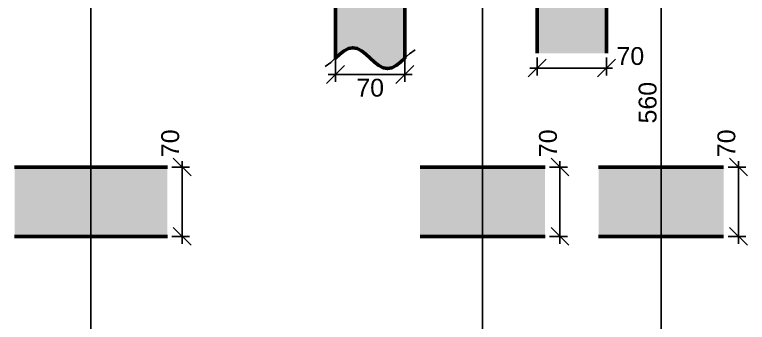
# Model space of a CAD drawing. Header units: millimetres. Extents: x -404 to 6018, y -5139 to 7890.
# Drawn here: x 353 to 1092, y 5328 to 5639 of the extents above; entities that cross this region are included whole.
import ezdxf

# ---------------------------------------------------------------- set-up
doc = ezdxf.new("R2010")
doc.units = ezdxf.units.MM
doc.linetypes.add('ZWCAD_ISO04W100', pattern=[30.5, 24, -3, 0.5, -3])
doc.layers.add('AXIS LINES', color=255, linetype='ZWCAD_ISO04W100', lineweight=13)
for name, color, linetype in [('FW_DIM', 7, 'Continuous'), ('FW_SLAB_SECTION', 8, 'Continuous'), ('FW_WALL_SECTION', 8, 'Continuous')]:
    doc.layers.add(name, color=color, linetype=linetype)
doc.styles.get("Standard").update_dxf_attribs({"font": 'arial.ttf'})
doc.dimstyles.new('FW_DIM', dxfattribs={"dimtxt": 18, "dimasz": 9, "dimexe": 7.5, "dimexo": 4.5, "dimgap": 4.5, "dimtad": 1, "dimdec": 0, "dimtxsty": 'Standard', "dimtsz": 9, "dimcen": 2.5, "dimdle": 7.5, "dimclrd": 256, "dimclre": 256, "dimclrt": 7, "dimazin": 3, "dimtfac": 1, "dimtmove": 2, "dimatfit": 3})

# ---------------------------------------------------------------- blocks, each defined once
blk = doc.blocks.new('_Oblique')
at = {"color": 0, "linetype": 'ByBlock', "lineweight": -2}
blk.add_line((-0.5, -0.5), (0.5, 0.5), dxfattribs=at)
blk = doc.blocks.new('*D3')
for p, q in [((676.57, 5680.61), (676.57, 5571.11)), ((746.57, 5680.61), (746.57, 5571.11)), ((669.07, 5578.61), (754.07, 5578.61))]:
    blk.add_line(p, q)
at = {"layer": 'Defpoints'}
for p in [(676.57, 5685.11), (746.57, 5685.11), (676.57, 5578.61)]:
    blk.add_point(p, dxfattribs=at)
at = {"layer": 'FW_DIM', "xscale": 18, "yscale": 18}
for p in [(676.57, 5578.61), (746.57, 5578.61)]:
    blk.add_blockref('_OBLIQUE', p, dxfattribs=at)
at = {"layer": 'FW_DIM', "color": 7, "insert": (711.57, 5565.11), "char_height": 18, "attachment_point": 5}
blk.add_mtext('70', dxfattribs=at)
blk = doc.blocks.new('*D21')
for p, q in [((880, 5595.61), (880, 5577.61)), ((950, 5595.61), (950, 5577.61)), ((956, 5585.11), (872.5, 5585.11))]:
    blk.add_line(p, q)
at = {"layer": 'Defpoints'}
for p in [(880, 5600.11), (950, 5600.11), (880, 5585.11)]:
    blk.add_point(p, dxfattribs=at)
at = {"layer": 'FW_DIM', "xscale": 18, "yscale": 18}
for p in [(880, 5585.11), (950, 5585.11)]:
    blk.add_blockref('_OBLIQUE', p, dxfattribs=at)
at = {"layer": 'FW_DIM', "color": 7, "insert": (974, 5597.11), "char_height": 18, "attachment_point": 5}
blk.add_mtext('70', dxfattribs=at)
blk = doc.blocks.new('*D31')
for p, q in [((522, 5491.11), (522, 5407.61)), ((511.5, 5485.11), (529.5, 5485.11)), ((511.5, 5415.11), (529.5, 5415.11))]:
    blk.add_line(p, q)
at = {"layer": 'Defpoints'}
for p in [(507, 5485.11), (507, 5415.11), (522, 5415.11)]:
    blk.add_point(p, dxfattribs=at)
at = {"layer": 'FW_DIM', "xscale": 18, "yscale": 18, "rotation": 90}
for p in [(522, 5485.11), (522, 5415.11)]:
    blk.add_blockref('_OBLIQUE', p, dxfattribs=at)
at = {"layer": 'FW_DIM', "color": 7, "insert": (510, 5509.11), "char_height": 18, "attachment_point": 5, "rotation": 90}
blk.add_mtext('70', dxfattribs=at)
blk = doc.blocks.new('*D33')
for p, q in [((903, 5491.11), (903, 5407.61)), ((892.5, 5485.11), (910.5, 5485.11)), ((892.5, 5415.11), (910.5, 5415.11))]:
    blk.add_line(p, q)
at = {"layer": 'Defpoints'}
for p in [(888, 5485.11), (888, 5415.11), (903, 5415.11)]:
    blk.add_point(p, dxfattribs=at)
at = {"layer": 'FW_DIM', "xscale": 18, "yscale": 18, "rotation": 90}
for p in [(903, 5485.11), (903, 5415.11)]:
    blk.add_blockref('_OBLIQUE', p, dxfattribs=at)
at = {"layer": 'FW_DIM', "color": 7, "insert": (891, 5509.11), "char_height": 18, "attachment_point": 5, "rotation": 90}
blk.add_mtext('70', dxfattribs=at)
blk = doc.blocks.new('*D35')
for p, q in [((1083, 5491.11), (1083, 5407.61)), ((1072.5, 5485.11), (1090.5, 5485.11)), ((1072.5, 5415.11), (1090.5, 5415.11))]:
    blk.add_line(p, q)
at = {"layer": 'Defpoints'}
for p in [(1068, 5485.11), (1068, 5415.11), (1083, 5415.11)]:
    blk.add_point(p, dxfattribs=at)
at = {"layer": 'FW_DIM', "xscale": 18, "yscale": 18, "rotation": 90}
for p in [(1083, 5485.11), (1083, 5415.11)]:
    blk.add_blockref('_OBLIQUE', p, dxfattribs=at)
at = {"layer": 'FW_DIM', "color": 7, "insert": (1071, 5509.11), "char_height": 18, "attachment_point": 5, "rotation": 90}
blk.add_mtext('70', dxfattribs=at)
blk = doc.blocks.new('*D174')
for p, q in [((430, 4637.61), (430, 6127.17)), ((425.5, 6119.67), (422.5, 6119.67)), ((425.5, 4645.11), (422.5, 4645.11))]:
    blk.add_line(p, q)
at = {"layer": 'Defpoints'}
for p in [(430, 6119.67), (430, 4645.11), (430, 4645.11)]:
    blk.add_point(p, dxfattribs=at)
at = {"layer": 'FW_DIM', "xscale": 18, "yscale": 18, "rotation": 90}
for p in [(430, 6119.67), (430, 4645.11)]:
    blk.add_blockref('_OBLIQUE', p, dxfattribs=at)
at = {"layer": 'FW_DIM', "color": 7, "insert": (416.5, 5100.2), "char_height": 18, "attachment_point": 5, "rotation": 90}
blk.add_mtext('1475', dxfattribs=at)
blk = doc.blocks.new('*D183')
for p, q in [((825, 5087.61), (825, 5692.61)), ((820.5, 5685.11), (817.5, 5685.11)), ((820.5, 5095.11), (817.5, 5095.11))]:
    blk.add_line(p, q)
at = {"layer": 'Defpoints'}
for p in [(825, 5685.11), (825, 5095.11), (825, 5095.11)]:
    blk.add_point(p, dxfattribs=at)
at = {"layer": 'FW_DIM', "xscale": 18, "yscale": 18, "rotation": 90}
for p in [(825, 5685.11), (825, 5095.11)]:
    blk.add_blockref('_OBLIQUE', p, dxfattribs=at)
at = {"layer": 'FW_DIM', "color": 7, "insert": (811.5, 5281.95), "char_height": 18, "attachment_point": 5, "rotation": 90}
blk.add_mtext('590', dxfattribs=at)
blk = doc.blocks.new('*D190')
for p, q in [((1005, 5262.61), (1005, 5837.61)), ((1000.5, 5830.11), (997.5, 5830.11)), ((1000.5, 5270.11), (997.5, 5270.11))]:
    blk.add_line(p, q)
at = {"layer": 'Defpoints'}
for p in [(1005, 5830.11), (1005, 5270.11), (1005, 5270.11)]:
    blk.add_point(p, dxfattribs=at)
at = {"layer": 'FW_DIM', "xscale": 18, "yscale": 18, "rotation": 90}
for p in [(1005, 5830.11), (1005, 5270.11)]:
    blk.add_blockref('_OBLIQUE', p, dxfattribs=at)
at = {"layer": 'FW_DIM', "color": 7, "insert": (991.5, 5550.11), "char_height": 18, "attachment_point": 5, "rotation": 90}
blk.add_mtext('560', dxfattribs=at)

msp = doc.modelspace()

# ---------------------------------------------------------------- hatches: boundary and pattern name
at = {"layer": 'FW_SLAB_SECTION'}
h = msp.add_hatch(color=8, dxfattribs=at)
h.dxf.hatch_style = 1
h.paths.add_polyline_path([(950, 5600.11), (950, 5740.11), (880, 5740.11), (880, 5600.11), (950, 5600.11)])
h = msp.add_hatch(color=8, dxfattribs=at)
h.dxf.hatch_style = 1
h.paths.add_polyline_path([(507, 5415.11), (507, 5485.11), (353, 5485.11), (353, 5415.11), (507, 5415.11)])
h = msp.add_hatch(color=8, dxfattribs=at)
h.dxf.hatch_style = 1
h.paths.add_polyline_path([(888, 5415.11), (888, 5485.11), (762, 5485.11), (762, 5415.11), (888, 5415.11)])
h = msp.add_hatch(color=8, dxfattribs=at)
h.dxf.hatch_style = 1
h.paths.add_polyline_path([(1068, 5415.11), (1068, 5485.11), (942, 5485.11), (942, 5415.11), (1068, 5415.11)])
at = {"layer": 'FW_WALL_SECTION'}
h = msp.add_hatch(color=8, dxfattribs=at)
h.dxf.hatch_style = 1
h.paths.add_polyline_path([(746.57, 5685.11), (746.57, 5595.11), (742.19, 5591.09), (737.82, 5587.69), (733.44, 5585.41), (729.07, 5584.61), (724.69, 5585.41), (720.32, 5587.69), (715.94, 5591.09), (711.57, 5595.11), (707.19, 5599.13), (702.82, 5602.54), (698.44, 5604.81), (694.07, 5605.61), (689.69, 5604.81), (685.32, 5602.54), (680.94, 5599.13), (676.57, 5595.11), (676.57, 5685.11), (646.57, 5685.11), (648, 5686.67), (649.22, 5688.24), (650.03, 5689.8), (650.32, 5691.36), (650.03, 5692.92), (649.22, 5694.49), (648, 5696.05), (646.57, 5697.61), (645.13, 5699.17), (643.92, 5700.74), (643.1, 5702.3), (642.82, 5703.86), (643.1, 5705.42), (643.92, 5706.99), (645.13, 5708.55), (646.57, 5710.11), (746.57, 5710.11), (746.57, 5697.61), (746.57, 5685.11)])

# ---------------------------------------------------------------- linework, layer by layer
at = {"layer": 'AXIS LINES', "color": 0, "ltscale": 3}
for points in [[(430, 7730.16), (430, 4190.04)], [(825, 7730.16), (825, 4190.04)], [(1005, 7730.16), (1005, 4190.04)]]:
    msp.add_lwpolyline(points, dxfattribs=at)
at = {"layer": 'FW_SLAB_SECTION', "color": 7, "lineweight": 50}
for p, q in [((880, 5600.11), (880, 5740.11)), ((950, 5600.11), (950, 5740.11)), ((353, 5485.11), (507, 5485.11)), ((762, 5485.11), (888, 5485.11)), ((942, 5485.11), (1068, 5485.11)), ((353, 5415.11), (507, 5415.11)), ((762, 5415.11), (888, 5415.11)), ((942, 5415.11), (1068, 5415.11))]:
    msp.add_line(p, q, dxfattribs=at)
at = {"layer": 'FW_WALL_SECTION', "lineweight": 50}
msp.add_lwpolyline([(746.57, 5685.11), (746.57, 5595.11), (742.19, 5591.09), (737.82, 5587.69), (733.44, 5585.41), (729.07, 5584.61), (724.69, 5585.41), (720.32, 5587.69), (715.94, 5591.09), (711.57, 5595.11), (707.19, 5599.13), (702.82, 5602.54), (698.44, 5604.81), (694.07, 5605.61), (689.69, 5604.81), (685.32, 5602.54), (680.94, 5599.13), (676.57, 5595.11), (676.57, 5685.11)], dxfattribs=at)
at = {"layer": 'FW_WALL_SECTION', "lineweight": 25}
msp.add_lwpolyline([(666.07, 5586.62), (671.75, 5590.72), (677.44, 5595.94), (683.13, 5600.95), (688.82, 5604.47), (694.5, 5605.6), (700.19, 5604.06), (705.88, 5600.24), (711.57, 5595.11), (717.25, 5589.98), (722.94, 5586.16), (728.63, 5584.62), (734.32, 5585.76), (740, 5589.28), (745.69, 5594.29), (751.38, 5599.51), (757.07, 5603.61)], dxfattribs=at)

# ---------------------------------------------------------------- dimensions: what is measured, and where the dimension line sits
at = {"layer": 'FW_DIM'}
for base, p1, p2, text, picture, middle in [((430, 4645.11), (430, 4645.11), (430, 6119.67), '1475', '*D174', (416.5, 5100.2)), ((1005, 5270.11), (1005, 5270.11), (1005, 5830.11), '560', '*D190', (991.5, 5550.11)), ((825, 5095.11), (825, 5095.11), (825, 5685.11), '590', '*D183', (811.5, 5281.95)), ((522, 5415.11), (507, 5415.11), (507, 5485.11), '70', '*D31', (510, 5509.11)), ((903, 5415.11), (888, 5415.11), (888, 5485.11), '70', '*D33', (891, 5509.11)), ((1083, 5415.11), (1068, 5415.11), (1068, 5485.11), '70', '*D35', (1071, 5509.11))]:
    dim = msp.add_linear_dim(base=base, p1=p1, p2=p2, angle=90, text=text, dimstyle='FW_DIM', override={"dimtmove": 2}, dxfattribs=at)
    dim.commit()
    dim.dimension.update_dxf_attribs({"geometry": picture, "text_midpoint": middle, "dimtype": 160})
for base, p1, p2, picture, middle in [((676.57, 5578.61), (676.57, 5685.11), (746.57, 5685.11), '*D3', (711.57, 5565.11)), ((880, 5585.11), (880, 5600.11), (950, 5600.11), '*D21', (974, 5597.11))]:
    dim = msp.add_linear_dim(base=base, p1=p1, p2=p2, text='70', dimstyle='FW_DIM', override={"dimtmove": 2}, dxfattribs=at)
    dim.commit()
    dim.dimension.update_dxf_attribs({"geometry": picture, "text_midpoint": middle, "dimtype": 160})

doc.saveas('drawing.dxf')
